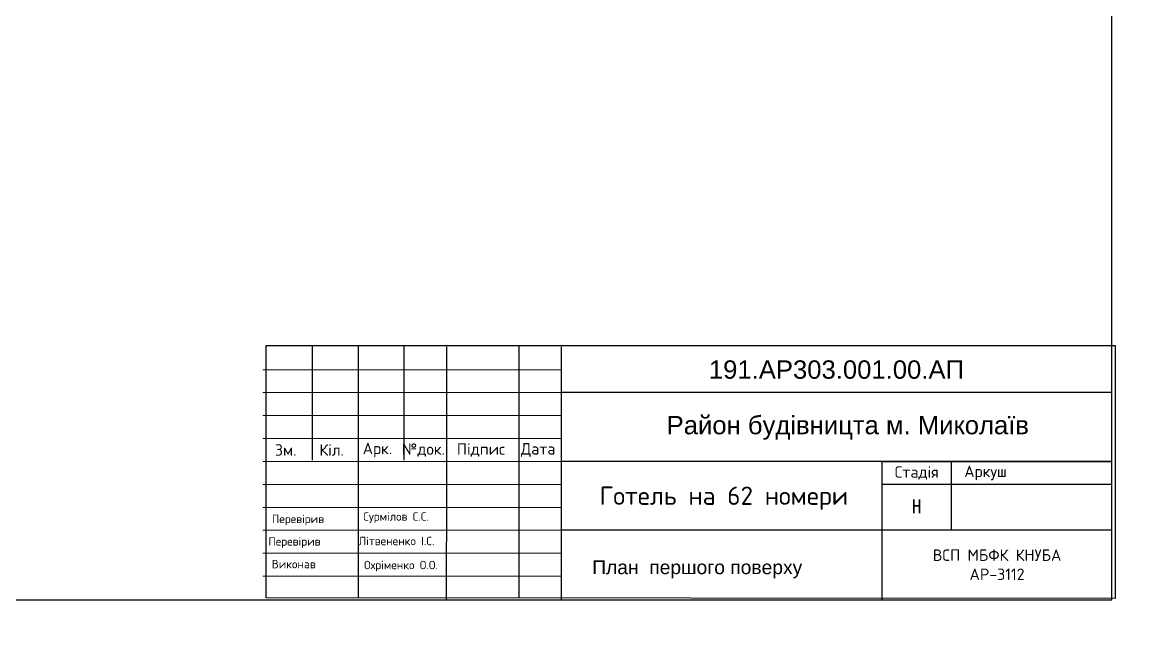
# Model space of a CAD drawing. Header units: millimetres. Extents: x -689206 to 4969298, y -1019800 to 703299.
# Drawn here: x 364237 to 419534, y -492310 to -462463 of the extents above; entities that cross this region are included whole.
import ezdxf

# ---------------------------------------------------------------- set-up
doc = ezdxf.new("R2010")
doc.units = ezdxf.units.MM
doc.layers.add('внешняярамка', color=7, linetype='Continuous', lineweight=5, plot=False)
doc.layers.add('Штамп', color=7, linetype='Continuous', lineweight=5)
doc.styles.get("Standard").update_dxf_attribs({"font": 'arial.ttf'})
doc.styles.add('Аннотативный', font='isocteur.ttf', dxfattribs={"width": 0.7, "height": 250})

msp = doc.modelspace()

# ---------------------------------------------------------------- linework, layer by layer
at = {"layer": 'внешняярамка', "lineweight": 5, "ltscale": 50, "const_width": 2.28}
msp.add_lwpolyline([(323711.7, -492309.2), (419533.3, -492309.2), (419533.3, -424549.6), (323711.7, -424549.6), (323711.7, -492309.2)], dxfattribs=at)
at = {"layer": 'Штамп'}
for p, q in [((391019.8, -480872.8), (376192.9, -480872.8)), ((391019.8, -483153.9), (376192.9, -483153.9))]:
    msp.add_line(p, q, dxfattribs=at)
at = {"layer": 'Штамп', "lineweight": 30}
for points in [[(328274.6, -491168.4), (418392.5, -491168.4), (418392.5, -425690.4), (328274.6, -425690.4)], [(418565.6, -491110.8), (376366, -491079.9), (376366, -478534.1), (418565.6, -478534.1)]]:
    msp.add_lwpolyline(points, close=True, dxfattribs=at)
for points in [[(378647, -478534.1), (378647, -484236.7)], [(380928.1, -478534.1), (380928.1, -491083.3)], [(383209.2, -478534.1), (383209.2, -484236.7)], [(385317.2, -478591.7), (385317.2, -485434.9)], [(388911.8, -478534.1), (388911.8, -491089.1)], [(391019.8, -478591.7), (391019.8, -491148.4)], [(418392.6, -480872.8), (391019.8, -480872.8)], [(418392.6, -484294.4), (391019.8, -484294.4)], [(406987.3, -491137.6), (406987.3, -484294.4)], [(406987.3, -484294.4), (418392.6, -484294.4)], [(410408.8, -484294.4), (410408.8, -487716)], [(385317.2, -485434.9), (385313, -491144.3)], [(418392.6, -485434.9), (406987.3, -485434.9)], [(418392.6, -487716), (391019.8, -487716)]]:
    msp.add_lwpolyline(points, dxfattribs=at)
at = {"layer": 'Штамп'}
for points in [[(376192.9, -479732.3), (391019.8, -479732.3)], [(376192.9, -482013.3), (391019.8, -482013.3)], [(376192.9, -484294.4), (391019.8, -484294.4)], [(376192.9, -485434.9), (391019.8, -485434.9)], [(376192.9, -486575.5), (391019.8, -486575.5)], [(376192.9, -487716), (391019.8, -487716)], [(376192.9, -488856.5), (391019.8, -488856.5)], [(391019.8, -489997), (376192.9, -489997)]]:
    msp.add_lwpolyline(points, dxfattribs=at)

# ---------------------------------------------------------------- texts
for s, width, heights, insert, char_height, attachment_point in [('191.АР303.001.00.АП', 27372.729, [0], (404706.2, -479732.3), 912.424, 5), ('Район будівницта м. Миколаїв', 28044.588, [0], (405271.6, -482623.6), 912.424, 5), ('\\pxqc;{\\fISOCPEUR|b0|i0|c204|p34;Зм.}', 2281.061, [0], (377333.5, -483724.1), 570.265, 5), ('\\pxqc;{\\fISOCPEUR|b0|i0|c204|p34;Кіл.}', 2281.061, [0], (379614.5, -483724.1), 570.265, 5), ('\\pxqc;{\\fISOCPEUR|b0|i0|c204|p34;Арк.}', 2281.061, [0], (381895.6, -483724.1), 570.265, 5), ('\\pxqc;{\\fISOCPEUR|b0|i0|c204|p34;№док.}', 2281.061, [0], (384176.6, -483724.1), 570.265, 5), ('\\pxqc;{\\fISOCPEUR|b0|i0|c204|p34;Підпис}', 3421.591, [0], (387028, -483724.1), 570.265, 5), ('\\pxqc;{\\fISOCPEUR|b0|i0|c204|p34;Дата}', 2281.061, [0], (389879.3, -483724.1), 570.265, 5), ('\\pxqc;{\\fISOCPEUR|b0|i0|c204|p34;Стадія}', 3421.591, [0], (408698, -484864.7), 570.265, 5), ('\\pxqc;{\\fISOCPEUR|b0|i0|c204|p34;Аркуш}', 3421.591, [0], (412119.6, -484864.7), 570.265, 5), ('\\pxqc;{\\fISOCPEUR|b0|i0|c204|p34;Готель на 62 номери}', 15841.615, [0], (399111.9, -486118.8), 912.424, 5), ('\\pxql;{\\fISOCPEUR|b0|i0|c204|p34;Перевірив}', 4562.121, [0], (378925.6, -487204.6), 418.152, 5), ('\\pxql;{\\fISOCPEUR|b0|i0|c204|p34;Сурмілов С.С.}', 4562.121, [0], (383468.1, -487086.9), 418.152, 5), ('\\pxql;{\\fISOCPEUR|b0|i0|c204|p34;Перевірив}', 4562.121, [0], (378748.9, -488325.5), 418.152, 5), ('\\pxql;{\\fISOCPEUR|b0|i0|c204|p34;Літвененко І.С.}', 4562.121, [0], (383232.5, -488247), 418.152, 5), ('\\pxqc;{\\fISOCPEUR|b0|i0|c204|p34;ВСП МБФК КНУБА^JАР-3112}', 11405.304, [0], (418392.6, -489426.8), 570.265, 6), ('\\pxql;{\\fISOCPEUR|b0|i0|c204|p34;Виконав}', 4562.121, [0], (378916.7, -489394.8), 418.152, 5), ('\\pxql;{\\fISOCPEUR|b0|i0|c204|p34;Охріменко О.О.}', 4562.121, [0], (383507.3, -489497.6), 418.152, 5), ('\\pxqc;План  першого поверху', 13281.895, [2706.9], (397787.3, -489655.9), 684.44, 5)]:
    msp.add_mtext_dynamic_manual_height_columns(s, width=width, gutter_width=2851.3, heights=heights, dxfattribs=dict(at, insert=insert, char_height=char_height, attachment_point=attachment_point))
at = {"layer": 'Штамп', "insert": (410408.8, -486521.5), "char_height": 696.92, "width": 3421.591, "attachment_point": 6, "style": 'Аннотативный'}
msp.add_mtext('\\pxqc;Н', dxfattribs=at)

doc.saveas('drawing.dxf')
